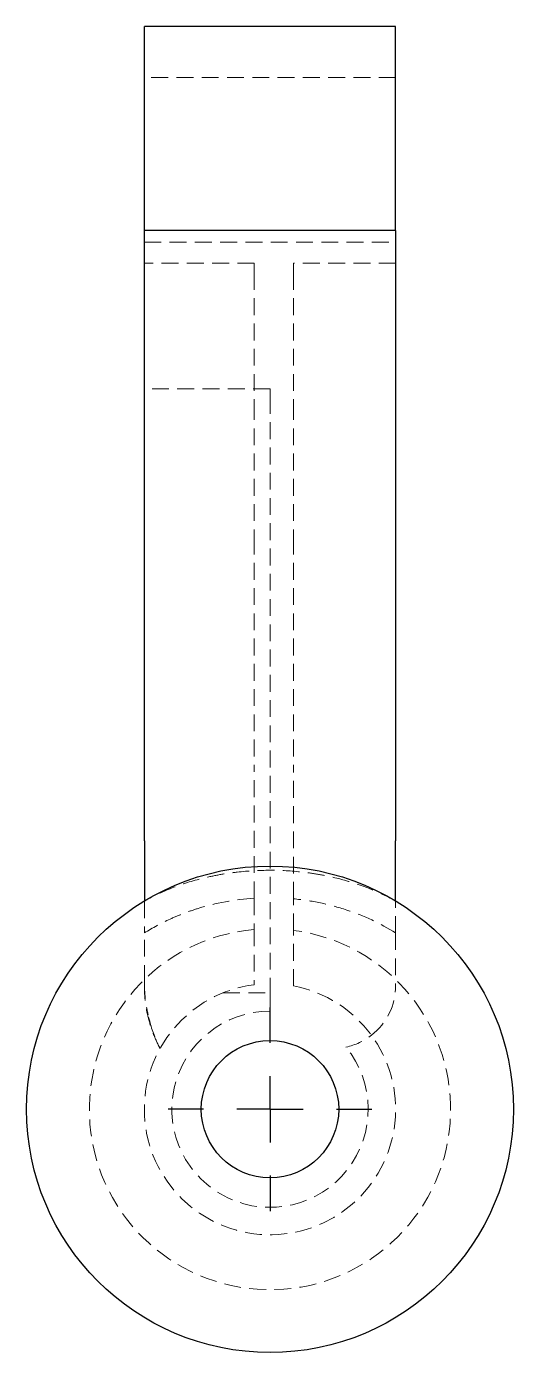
# Model space of a CAD drawing. Header units: millimetres. Extents: x 55 to 241, y 7 to 176.
# Drawn here: x 204.7 to 241.3, y 7 to 107 of the extents above.
import ezdxf

# ---------------------------------------------------------------- set-up
doc = ezdxf.new("R2010")
doc.units = ezdxf.units.MM
doc.linetypes.add('HIDDEN', pattern=[1.905, 1.27, -0.635])
doc.layers.add('10', color=7, linetype='Continuous')

# ---------------------------------------------------------------- blocks, each defined once
blk = doc.blocks.new('SW_CENTERMARKSYMBOL_1')
at = {"layer": '10', "color": 0}
for p, q in [((0, 5), (0, 7.678)), ((0, 0), (0, 2.5)), ((-5, 0), (-7.678, 0)), ((0, 0), (-2.5, 0)), ((0, 0), (0, -2.5)), ((0, 0), (2.5, 0)), ((5, 0), (7.678, 0)), ((0, -5), (0, -7.678))]:
    blk.add_line(p, q, dxfattribs=at)

msp = doc.modelspace()

# ---------------------------------------------------------------- linework, layer by layer
at = {"color": 7, "linetype": 'Continuous', "lineweight": 25}
for p, q in [((232.467, 107), (213.533, 107)), ((213.533, 91.615), (213.533, 107)), ((232.467, 91.615), (232.467, 107)), ((232.467, 91.615), (213.533, 91.615)), ((213.533, 45.598), (213.533, 91.615)), ((232.467, 91.615), (232.467, 45.598)), ((213.533, 45.598), (213.533, 41.037)), ((232.467, 41.037), (232.467, 45.598))]:
    msp.add_line(p, q, dxfattribs=at)
at = {"color": 7, "linetype": 'HIDDEN', "lineweight": 18}
for p, q in [((232.467, 103.154), (213.533, 103.154)), ((213.533, 90.728), (232.467, 90.728)), ((221.817, 89.154), (213.533, 89.154)), ((221.817, 88.413), (221.817, 89.154)), ((224.775, 88.413), (224.775, 89.154)), ((232.467, 89.154), (224.775, 89.154)), ((221.817, 88.413), (221.817, 78.598)), ((224.775, 88.413), (224.775, 78.598)), ((223, 79.663), (213.533, 79.663)), ((223, 79.059), (223, 79.663)), ((223, 79.059), (223, 34.126)), ((221.817, 78.598), (221.817, 68.457)), ((224.775, 78.598), (224.775, 68.457)), ((221.817, 68.457), (221.817, 51.175)), ((224.775, 68.457), (224.775, 51.175)), ((221.817, 41.26), (221.817, 51.175)), ((224.775, 41.213), (224.775, 51.175)), ((213.533, 34.947), (213.533, 38.631)), ((221.817, 38.901), (221.817, 34.736)), ((224.775, 34.643), (224.775, 38.836)), ((232.467, 38.63), (232.467, 34.66)), ((213.533, 34.653), (213.533, 34.947)), ((219.466, 34.126), (223, 34.126)), ((223, 34.126), (223, 32.74)), ((213.858, 32.283), (213.945, 31.99))]:
    msp.add_line(p, q, dxfattribs=at)
at = {"color": 7, "linetype": 'Continuous', "lineweight": 25}
for radius in [18.343, 5.178]:
    msp.add_circle((223, 25.343), radius, dxfattribs=at)
at = {"color": 7, "linetype": 'HIDDEN', "lineweight": 18}
for centre, radius, start, end in [((223, 25.343), 13.609, 94.98854, 82.50528), ((223, 25.343), 9.467, 97.18075, 79.19308), ((227.734, 34.66), 4.734, 307.95247, 0), ((224.775, 34.947), 11.243, 195.17397, 206.52535), ((223, 25.343), 7.396, 90, 39.32821), ((227.734, 34.66), 4.734, 282.04254, 307.95247)]:
    msp.add_arc(centre, radius, start, end, dxfattribs=at)
for points, knots in [([(232.467, 41.037), (231.745, 41.45), (230.999, 41.796), (229.467, 42.38), (228.681, 42.618), (227.475, 42.902), (227.068, 42.985), (226.255, 43.125), (225.848, 43.183), (224.626, 43.321), (223.81, 43.366), (222.173, 43.365), (221.353, 43.32), (220.119, 43.179), (219.709, 43.12), (218.899, 42.979), (218.497, 42.896), (217.305, 42.613), (216.525, 42.377), (215.001, 41.796), (214.256, 41.451), (213.533, 41.037)], [0, 0, 0, 0, 0.125, 0.125, 0.25, 0.25, 0.3125, 0.3125, 0.375, 0.375, 0.5, 0.5, 0.625, 0.625, 0.6875, 0.6875, 0.75, 0.75, 0.875, 0.875, 1, 1, 1, 1]), ([(221.817, 41.26), (220.345, 41.166), (218.914, 40.903), (217.177, 40.36), (216.832, 40.241), (216.147, 39.979), (215.807, 39.837), (214.804, 39.379), (214.157, 39.032), (213.533, 38.64)], [0, 0, 0, 0, 0.5, 0.5, 0.625, 0.625, 0.75, 0.75, 1, 1, 1, 1]), ([(232.467, 38.64), (231.306, 39.369), (230.076, 39.94), (228.134, 40.585), (227.47, 40.764), (226.134, 41.045), (225.458, 41.147), (224.775, 41.213)], [0, 0, 0, 0, 0.5, 0.5, 0.75, 0.75, 1, 1, 1, 1]), ([(214.716, 29.927), (214.522, 30.292), (214.352, 30.667), (214.058, 31.434), (213.934, 31.827), (213.635, 33.017), (213.532, 33.834), (213.533, 34.653)], [0, 0, 0, 0, 0.25, 0.25, 0.5, 0.5, 1, 1, 1, 1]), ([(213.533, 34.947), (213.545, 34.513), (213.568, 33.678), (213.735, 32.859), (213.815, 32.465)], [0, 0, 0, 0, 0.519707, 1, 1, 1, 1])]:
    msp.add_open_spline(points, degree=3, knots=knots, dxfattribs=at)
for points in [[(213.533, 41.037), (213.533, 40.186), (213.533, 39.392), (213.533, 38.64)], [(221.817, 41.26), (221.817, 40.409), (221.817, 39.628), (221.817, 38.901)], [(224.775, 38.836), (224.775, 39.568), (224.775, 40.355), (224.775, 41.213)], [(232.467, 38.64), (232.467, 39.392), (232.467, 40.186), (232.467, 41.037)]]:
    msp.add_open_spline(points, degree=3, dxfattribs=at)

# ---------------------------------------------------------------- block references
at = {"layer": '10'}
msp.add_blockref('SW_CENTERMARKSYMBOL_1', (223, 25.343), dxfattribs=at)

doc.saveas('drawing.dxf')
